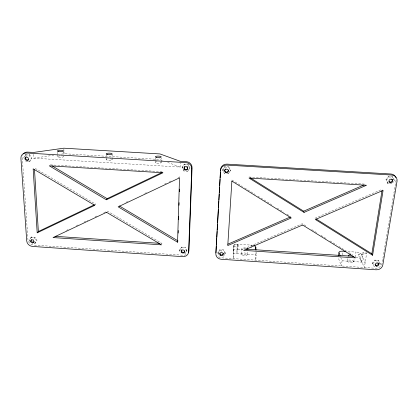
<?xml version="1.0" encoding="UTF-8"?>
<svg xmlns="http://www.w3.org/2000/svg" width="418" height="418" viewBox="0 0 418 418"><rect width="100%" height="100%" fill="white"/><g stroke="black" fill="none" stroke-linecap="round" stroke-linejoin="round"><path stroke-width="0.31" stroke-dasharray="2.09 1.57" d="M155.313 162.393L155.339 160.507M155.35 159.88L155.397 156.74M162.257 160.381L159.864 159.488L159.885 158.255M161.155 162.555L161.238 158.161M237.1 246.374L236.917 253.71L237.576 244.363L234.153 244.133L233.803 246.155L237.1 246.374L237.576 244.363M33.55 154.367L33.79 158.182L180.2 167.075L180.315 163.234M253.026 245.361A4.415 1.771 4.9 0 0 251.343 245.115L238.25 244.243A4.405 1.771 4.3 0 0 233.819 245.711L233.166 258.627L234.153 244.133M233.819 245.711L233.516 253.486L256.218 255.017L255.79 260.163L255.398 252.19A4.405 1.803 5 0 0 255.346 251.955M233.479 250.716A4.389 1.803 4.4 0 1 237.894 249.222L238.25 244.243M223.228 256.401L225.239 253.637L225.292 252.927L223.635 249.912L219.972 249.661L217.977 252.435L217.903 253.141L219.565 256.156M241.395 253.992L241.766 248.935M230.428 170.628L228.73 166.782L224.863 166.552L222.679 170.157L224.424 173.496L228.291 173.731L230.428 170.628L228.73 166.782M247.487 254.405L247.733 251.244M251.145 247.608L251.343 245.115M225.239 253.637L223.583 250.612L223.635 249.912M228.291 173.731L230.464 170.131M217.903 253.141L219.91 250.361L219.972 249.661M224.424 173.496L224.482 172.989M222.679 170.157L224.863 166.552M342.17 254.954L342.608 251.829M340.759 257.347L342.096 260.806L341.365 265.973L338.272 257.765A4.561 1.782 9 0 1 338.219 257.525M347.468 260.816L347.839 258.282M353.743 261.903A3.182 1.249 9.4 0 0 349.255 260.038A3.182 1.249 9.4 0 0 348.821 262.159A3.182 1.249 9.4 0 0 353.743 261.903L354.218 258.726M355.263 257.096L356.016 252.096L347.771 251.547M363.185 252.738L361.732 262.133L358.189 254.473L363.185 252.738L366.68 252.974L364.386 267.536L360.562 259.264L361.335 254.233A4.608 1.745 9.3 0 0 356.016 252.096M396.086 180.189L382.005 263.502A5.909 5.141 -15.5 0 1 375.348 268.278L221.321 257.822A5.669 5.168 6 0 1 217.428 256.051M186.935 250.34L184.85 253.804L186.935 250.34L185.221 247.325L181.579 247.08L179.489 250.549L180.926 253.057M186.778 251.04L185.054 248.02L185.221 247.325M179.489 250.549L181.579 247.08M189.803 168.156L189.965 167.67L188.163 164.331L184.317 164.096L182.112 167.691L183.925 171.019L187.766 171.255L189.803 168.156L187.995 164.812L188.163 164.331M187.766 171.255L189.965 167.67M183.925 171.019L184.103 170.528L182.295 167.2M182.112 167.691L184.317 164.096M23.617 158.056L25.273 154.963L25.921 154.519L29.668 154.744L31.742 158.056L30.08 161.129L29.448 161.588L25.707 161.364M24.819 156.572L25.921 154.519M29.448 161.588L31.115 158.511L31.742 158.056M29.934 241.4L29.276 240.407L31.454 236.99L35.008 237.231L36.967 240.225L34.798 243.637L32.432 243.475M31.454 236.99L29.276 240.407M34.798 243.637L36.967 240.225M224.288 254.306L225.292 252.927M94.781 205.322L95.644 204.167L34.391 167.874M391.854 183.716L387.883 183.476L387.444 182.932L385.992 179.578L388.505 176.448L392.481 176.689L392.936 177.216L394.383 180.592L392.575 182.823M387.883 183.476L386.431 180.111L388.954 176.976L392.936 177.216M372.459 262.854L374.23 266.632L372.459 262.854L374.805 260.074L378.562 260.325L380.349 264.108L379.168 265.498M372.83 263.601L375.186 260.811L378.954 261.062M379.168 264.286L379.952 263.361L378.562 260.325M30.859 237.643L34.422 237.884L35.008 237.231M25.273 154.963L29.03 155.188L29.668 154.744M66.394 230.449L68.15 229.618M76.342 225.751L78.098 224.921M83.945 222.157L88.041 220.223M95.064 216.905L97.99 215.526M103.842 212.762L107.348 211.1L162.006 243.485L160.705 243.396M125.917 202.333L127.678 201.497M144.696 193.461L146.457 192.63M164.645 184.035L166.406 183.204M169.342 181.82L171.103 180.989M178.141 177.66L179.902 176.83M243.626 248.956L302.266 223.714L306.143 226.122M314.968 218.243L382.245 189.281M366.68 252.974L361.554 254.698L358.189 254.473M33.79 158.182L53.765 155.24M61.498 154.101L64.074 153.719L159.864 159.488M184.139 164.577L187.995 164.812M224.806 167.038L228.688 167.273M26.971 160.94L30.08 161.129M387.444 182.932L389.137 183.037M50.395 164.859L163.428 171.777M248.997 177.013L365.75 184.16M237.894 249.222L242.868 249.556M181.407 247.775L185.054 248.02M219.91 250.361L223.583 250.612M342.096 260.806L365.201 262.368L361.335 254.233M34.203 242.889L35.378 242.968M167.639 162.388L180.2 167.075M231.953 180.033L242.435 186.543M244.64 187.917L255.121 194.427M257.88 196.141L271.674 204.71M277.191 208.138L283.812 212.25M287.124 214.309L290.432 216.362M311.687 229.566L316.672 232.664M321.108 235.418L326.646 238.861M329.974 240.925L336.626 245.058M338.841 246.437L346.6 251.255M348.816 252.634L352.693 255.043M394.383 180.592L392.481 176.689M388.505 176.448L388.954 176.976M385.992 179.578L386.431 180.111M34.422 237.884L36.387 240.883M29.03 155.188L31.115 158.511M179.667 249.849L180.242 250.852M217.977 252.435L219.356 254.938M379.952 263.361L380.349 264.108M222.742 169.661L224.194 172.435M374.805 260.074L375.186 260.811M256.062 252.002L256.218 255.017M57.407 152.225L57.496 154.101M57.527 154.728L57.616 156.604M63.86 148.803L63.97 151.264M63.996 151.875L64.074 153.719M63.332 150.908L63.494 154.655M106.182 153.902L106.229 157.043M106.24 157.67L106.271 159.551M112.087 153.955L112.128 157.084M112.134 157.711L112.16 159.587M217.031 255.591A5.669 5.168 6 0 1 216.691 255.1M221.368 251.84A1.703 1.552 6 0 1 221.665 251.835M376.54 262.295A1.776 1.547 -15.4 0 1 376.848 262.295M355.849 257.148A4.593 1.771 9.5 0 1 360.562 259.264M242.659 249.886A3.067 1.249 4.7 0 1 242.393 248.224A3.067 1.249 4.7 0 1 246.338 248.167M186.135 254.646A5.648 5.136 13.2 0 1 183.126 255.231L33.759 245.089A5.7 4.906 31.6 0 1 27.938 239.613L22.227 157.476A6.108 5.377 41.8 0 1 22.279 156.217M110.211 158.819A2.947 0.768 0.1 0 1 111.648 159.979A2.947 0.768 0.1 0 1 106.992 160.047A2.947 0.768 0.1 0 1 107.917 158.85M63.202 156.191A2.983 0.752 -1.1 0 1 61.023 157.335A2.983 0.752 -1.1 0 1 57.679 156.489A2.983 0.752 -1.1 0 1 62.23 155.945M160.214 161.975A2.926 0.784 1.3 0 1 160.068 163.161A2.926 0.784 1.3 0 1 155.705 162.848A2.926 0.784 1.3 0 1 157.152 161.756M22.42 155.611A6.108 5.377 41.8 0 1 22.624 155.036M33.017 239.143A1.714 1.473 31.6 0 1 33.565 239.362M242.304 254.964A3.057 1.27 4.7 0 0 247.393 254.729A3.057 1.27 4.7 0 0 243.631 252.927A3.057 1.27 4.7 0 0 242.304 254.964"/><path stroke-width="0.63" d="M177.577 242.205L179.521 177.859L118.153 206.826L177.577 242.205L177.828 241.306M178.188 233.092L178.272 230.506M178.606 219.513L178.7 216.278M179.035 205.285L179.113 202.699M179.447 191.705L179.531 189.119M216.31 246.432L215.981 252.3A5.669 5.168 6 0 0 215.981 252.88M216.383 245.131L216.749 238.615M216.822 237.309L217.151 231.447M217.224 230.14L217.553 224.278M217.626 222.972L218.4 209.287M218.473 207.981L218.839 201.466M218.912 200.165L219.241 194.297M219.314 192.996L219.643 187.128M219.716 185.822L220.082 179.306M220.155 178.005L220.485 172.138M220.558 170.837L220.631 169.53A5.983 5.758 4 0 1 226.948 164.122L390.914 174.008A6.333 5.659 -26.7 0 1 395.903 177.64M255.602 249.687L255.811 247.179A4.415 1.771 4.9 0 0 253.543 245.497M338.533 255.879L338.972 252.738A4.577 1.75 8.8 0 1 342.697 251.208L345.237 251.375M372.6 255.246L315.391 219.507L383.092 190.404L372.6 255.246L371.848 253.794L382.036 190.561M106.35 199.799L162.947 172.775L49.246 165.805L106.35 199.799L107.144 198.67L162.252 172.336M37.192 232.821L94.781 205.322L33.153 168.835L37.192 232.821L38.357 231.535L94.473 204.726M227.857 244.185L290.39 216.963M250.1 177.702L303.667 211.184L363.958 184.939M304.027 212.407L366.497 185.252L249.029 178.052L304.027 212.407L303.667 211.184M55.411 236.337L159.404 243.313M246.228 249.133L353.607 256.333M52.062 165.852L107.144 198.67M119.433 205.99L177.953 240.852M316.071 218.933L371.848 253.794M338.972 252.738L340.09 255.617M34.511 169.823L38.357 231.535M255.811 247.179L255.968 250.194M228.275 169.901A1.803 1.735 4 0 1 227.267 171.986A1.803 1.735 4 0 1 224.994 171.249A1.803 1.735 4 0 1 225.474 168.992M223.264 253.23A1.703 1.552 6 0 1 221.477 254.938A1.703 1.552 6 0 1 219.91 253.005M391.812 179.087A1.907 1.703 -26.6 0 1 391.635 181.553A1.907 1.703 -26.6 0 1 389.001 181.611M378.227 263.178A1.776 1.547 -15.4 0 1 375.087 264.766M377.909 262.734A1.776 1.547 -15.4 0 1 378.091 262.943M348.241 256.077A3.198 1.228 9.2 0 1 350.796 254.99M246.97 248.407A3.067 1.249 4.7 0 1 247.879 249.347M188.283 252.671A5.648 5.136 13.2 0 0 188.926 250.476L192.066 167.796A5.967 5.716 21.6 0 0 186.323 161.672L180.372 161.317L159.963 153.934L63.834 148.191L33.43 152.455L27.625 152.11A6.108 5.377 41.8 0 0 23.241 153.991M28.57 159.66A1.839 1.615 41.7 0 1 26.104 159.3A1.839 1.615 41.7 0 1 26.156 156.902M34.161 241.719A1.714 1.473 31.6 0 1 31.35 239.775M187.724 167.728A1.797 1.719 21.5 0 1 185.587 169.603A1.797 1.719 21.5 0 1 184.437 166.965M184.625 166.73A1.797 1.719 21.5 0 1 184.855 166.531M186.903 166.479A1.797 1.719 21.5 0 1 187.149 166.667M187.363 166.897A1.797 1.719 21.5 0 1 187.536 167.153M184.824 250.91A1.698 1.547 13.2 0 1 182.504 252.211A1.698 1.547 13.2 0 1 181.867 249.708M191.757 168.778L188.612 251.876A5.68 5.162 13.2 0 1 182.781 256.652L32.578 246.442A5.732 4.927 31.6 0 1 26.726 240.935L20.91 158.385A6.145 5.403 41.7 0 1 26.339 152.983L185.979 162.623A6.004 5.747 21.5 0 1 191.757 168.778M220.495 170.523L215.824 253.716A5.7 5.194 6 0 0 221.2 259.264L376.116 269.798A5.946 5.168 -15.4 0 0 382.81 265.002L397.027 181.266A6.374 5.69 -26.5 0 0 391.828 175.048L226.849 165.089A6.019 5.789 4.1 0 0 220.495 170.523M231.885 181.083L227.768 245.559L291.268 217.956L231.885 181.083M106.559 212.297L53.034 237.565L161.541 244.849L106.559 212.297M302.616 225.004L243.626 250.361L355.561 257.88L302.616 225.004M220.338 255.215A1.709 1.557 6 0 0 223.17 254.484A1.709 1.557 6 0 0 221.012 252.597A1.709 1.557 6 0 0 220.338 255.215M376.414 266.125A1.782 1.552 -15.4 0 0 378.708 264.181A1.782 1.552 -15.4 0 0 375.803 263.507A1.782 1.552 -15.4 0 0 376.414 266.125M390.569 182.635A1.912 1.709 -26.5 0 0 392.606 180.111A1.912 1.709 -26.5 0 0 389.398 179.912A1.912 1.709 -26.5 0 0 390.569 182.635M225.26 172.143A1.808 1.74 4.1 0 0 228.259 171.302A1.808 1.74 4.1 0 0 225.986 169.222A1.808 1.74 4.1 0 0 225.26 172.143M58.504 151.577A2.994 0.726 -1 0 0 63.306 151.023A2.994 0.726 -1 0 0 59.204 150.318A2.994 0.726 -1 0 0 58.504 151.577M107.515 154.524A2.957 0.747 0.2 0 0 112.087 153.955A2.957 0.747 0.2 0 0 107.807 153.234A2.957 0.747 0.2 0 0 107.515 154.524M156.525 157.414A2.936 0.763 1.4 0 0 161.233 157.027A2.936 0.763 1.4 0 0 157.22 156.123A2.936 0.763 1.4 0 0 156.525 157.414M30.718 241.729A1.719 1.479 31.6 0 0 33.571 242.388A1.719 1.479 31.6 0 0 32.421 239.807A1.719 1.479 31.6 0 0 30.718 241.729M181.626 252.404A1.703 1.547 13.2 0 0 184.531 252.132A1.703 1.547 13.2 0 0 182.718 249.943A1.703 1.547 13.2 0 0 181.626 252.404M184.375 169.442A1.803 1.724 21.5 0 0 187.447 169.107A1.803 1.724 21.5 0 0 185.535 166.688A1.803 1.724 21.5 0 0 184.375 169.442M25.023 158.929A1.844 1.62 41.7 0 0 27.928 160.12A1.844 1.62 41.7 0 0 27.212 157.158A1.844 1.62 41.7 0 0 25.023 158.929"/></g></svg>
